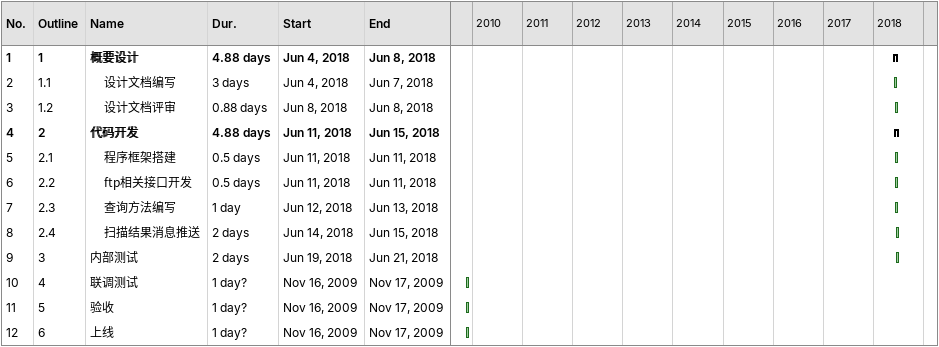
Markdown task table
| ID | WBS | Task | Duration | Start | Finish |
|---|---|---|---|---|---|
| 1 | 1 | **概要设计** | 4.88d | 2018-06-04 | 2018-06-08 |
| 2 | 1.1 | 设计文档编写 | 3d | 2018-06-04 | 2018-06-07 |
| 3 | 1.2 | 设计文档评审 | 0.88d | 2018-06-08 | 2018-06-08 |
| 4 | 2 | **代码开发** | 4.88d | 2018-06-11 | 2018-06-15 |
| 5 | 2.1 | 程序框架搭建 | 0.5d | 2018-06-11 | 2018-06-11 |
| 6 | 2.2 | ftp相关接口开发 | 0.5d | 2018-06-11 | 2018-06-11 |
| 7 | 2.3 | 查询方法编写 | 1d | 2018-06-12 | 2018-06-13 |
| 8 | 2.4 | 扫描结果消息推送 | 2d | 2018-06-14 | 2018-06-15 |
| 9 | 3 | 内部测试 | 2d | 2018-06-19 | 2018-06-21 |
| 10 | 4 | 联调测试 | 1d? | 2009-11-16 | 2009-11-17 |
| 11 | 5 | 验收 | 1d? | 2009-11-16 | 2009-11-17 |
| 12 | 6 | 上线 | 1d? | 2009-11-16 | 2009-11-17 |
